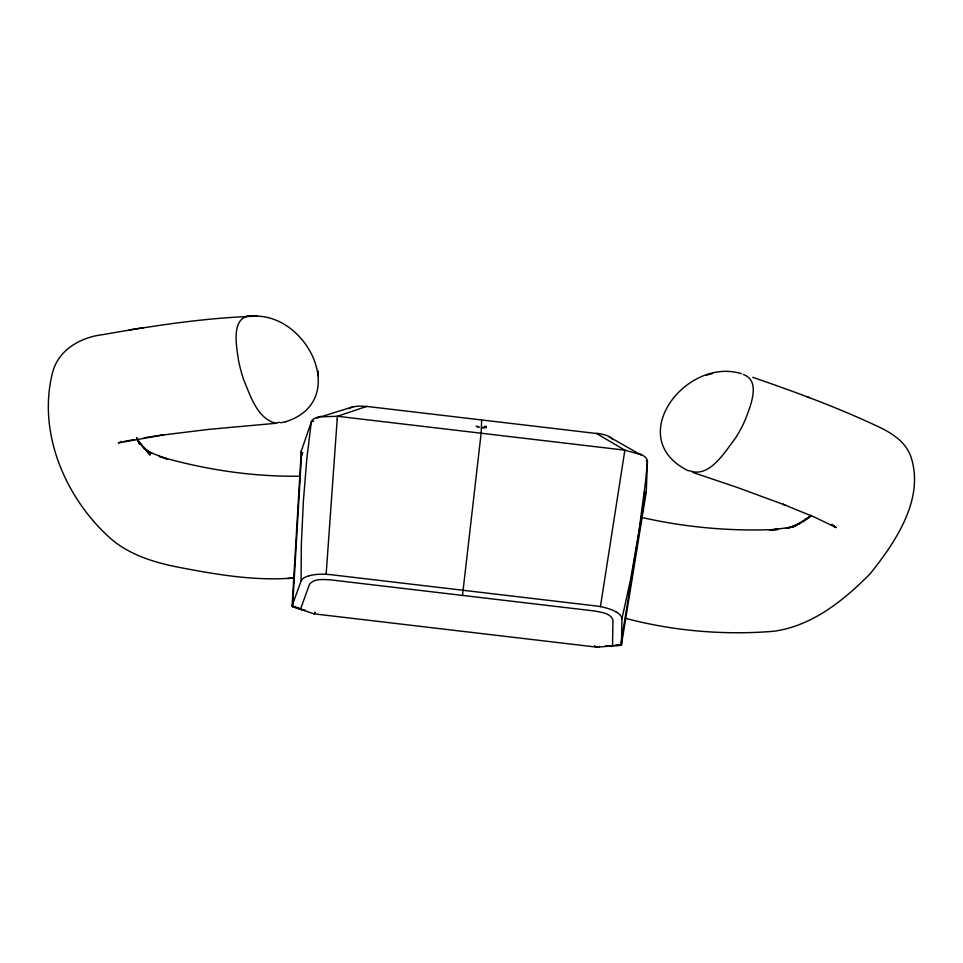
<?xml version="1.0" encoding="UTF-8"?>
<svg xmlns="http://www.w3.org/2000/svg" width="963" height="963" viewBox="0 0 963 963"><rect width="100%" height="100%" fill="white"/><g stroke="black" fill="none" stroke-linecap="round" stroke-linejoin="round"><path stroke-width="1.44" d="M612.516 645.655L621.484 644.572L621.917 618.884L630.5 579.81L639.047 530.709L645.583 481.368L647.425 461.542L646.342 460.88M612.516 645.463L612.974 620.003C610.494 612.95 600.876 612.287 594.532 610.987L330.478 579.858C323.652 579.57 314.287 578.185 309.556 584.216L300.673 608.7M647.425 461.542L646.257 491.828M481.669 419.964L481.139 433.218L462.517 595.423M300.6 608.881L292.126 605.727L301.299 451.045L311.314 421.902L313.649 421.12M313.408 613.66L292.608 606.618L301.6 453.14L302.839 452.562M311.314 421.902L306.884 458.135L303.381 501.145L301.335 544.336L301.082 581.05L292.126 605.727M599.6 646.955L620.617 645.306L645.294 493.67L644.211 492.815M621.484 644.572L646.269 491.72M643.609 496.005L645.294 493.67M642.357 517.564C686.619 527.604 732.482 531.576 777.803 529.385L769.473 530.035L789.371 527.543L786.217 528.242L796.305 525.389L789.263 527.76L800.951 522.716L792.766 527.194L810.533 516.264L802.636 521.862L811.075 515.289M805.79 519.635L811.472 515.59M121.543 441.451L118.305 442.98L163.83 434.807L144.161 437.78M796.967 524.895L800.951 522.716M279.318 422.288L275.815 423.299L208.899 429.366L161.254 435.204M741.305 373.668C685.548 356.466 622.712 438.959 688.533 470.895M285.469 421.77C348.594 402.125 310.23 317.573 257.265 316.153C205.528 317.706 153.911 325.65 102.945 334.618C81.325 337.098 59.225 349.208 52.881 371.321C36.63 432.435 65.749 499.484 112.202 539.918C131.353 555.663 155.813 562.886 179.756 567.484C217.277 574.682 255.592 581.231 293.92 577.956M316.695 418.098L353.457 406.651M712.464 373.548L706.397 375.161M285.578 421.746L280.546 422.781M124.119 441.451L134.062 439.561M143.631 327.685L129.138 329.936M251.692 315.864C230.097 315.744 236.609 346.836 238.547 360.559A76.041 36.775 70.8 0 0 243.795 380.084C250.549 395.949 257.157 418.46 275.815 423.299M322.051 416.798L337.399 416.269L624.879 450.166L639.251 454.199M596.458 647.1L313.878 613.828M775.456 529.578L777.803 529.385M287.612 578.462L293.33 578.005M596.783 647.076L597.674 647.04M605.703 645.716A5.79 1.854 -77.1 0 0 606.341 645.908L612.336 645.692M598.035 647.028L599.359 646.967M615.694 645.535L620.617 645.306M300.456 476.167C252.872 476.962 205.011 469.667 159.34 456.462L167.357 459.038L149.084 452.044L152.154 453.477L144.161 448.505L150.144 453.019L144.161 448.505M251.837 315.852L257.157 316.153M482.595 427.44L486.255 427.03L484.533 426.152M482.571 427.957L486.243 427.668L486.207 426.272M595.796 647.136L594.677 645.679M246.973 316.02L248.887 316.177M743.267 374.475C761.733 380.903 749.864 407.518 745.049 420.289A76.041 39.531 -56.6 0 1 735.527 438.069C725.368 451.141 709.442 478.755 689.544 470.654M305.151 610.145A5.79 1.589 -89.4 0 1 304.44 610.301L304.44 610.373M479.032 426.922L477.179 426.32M478.9 427.428L476.119 426.176M304.344 610.349L303.465 610.061M625.481 618.306C673.342 631.018 723.887 635.303 773.229 631.319C811.833 626.275 843.781 600.491 870.239 573.683C895.626 541.82 925.419 498.316 910.529 455.619C904.787 440.777 890.306 432.122 876.511 425.839C836.378 407.012 794.692 391.748 752.801 377.327M292.608 606.618L297.061 608.038M297.423 608.147L300.023 608.977M300.396 609.085L302.9 609.88M165.155 458.316L167.357 459.038M693.023 472.496L737.309 487.471L785.483 505.202L783.039 504.251L815.035 517.348L836.269 527.64L833.476 525.702M807.307 396.864L809.498 397.707M609.122 436.805L641.238 455.126M147.58 451.081L139.009 442.45L150.108 455.066L138.431 440.934M831.888 524.245L834.849 527.062L833.091 525.353M136.59 438.177L138.853 441.752L136.939 438.045M136.77 438.045L139.491 444.232L137.312 438.911M301.6 453.14L302.213 454.909M315.346 612.781A5.056 1.023 -87.9 0 1 315.154 613.226M315.033 612.263A11.183 2.395 -88.7 0 1 314.191 613.768M301.624 609.651A19.874 5.622 -79.9 0 1 301.07 608.965M611.95 646.414A19.874 6.585 88.4 0 1 611.12 646.329M610.325 437.274A23.714 6.44 4.1 0 1 612.54 439.622M596.663 433.278A16.251 4.297 5.5 0 1 609.374 436.793M353.842 406.759A16.239 3.96 6.4 0 1 366.759 406.518M349.075 408.818A23.714 6.356 7.6 0 1 352.711 407.012M292.427 606.714A7.572 1.806 -24.6 0 1 292.391 605.643M301.347 453.043A9.738 3.659 32.1 0 1 301.299 451.045M311.434 421.926A42.3 11.797 9.3 0 1 320.98 416.377M301.154 581.062A34.054 11.111 6.3 0 1 308.93 575.778M309.063 575.826A28.18 9.197 6.3 0 1 326.132 574.261M640.371 454.055A42.3 11.7 3.4 0 1 647.196 461.518M621.568 644.62A7.584 1.962 34.1 0 1 620.413 645.126M616.344 612.023A34.054 11.111 6.3 0 1 621.845 618.884M600.443 606.606A28.18 9.197 6.3 0 1 616.2 612.035M646.137 491.973A9.606 3.286 -21.9 0 1 645.09 493.694M337.182 419.459L326.144 574.297A25.315 8.258 6.3 0 1 330.706 574.658L595.916 605.944A25.315 8.258 6.3 0 1 600.418 606.63L624.879 450.166L596.554 433.506L366.759 406.41L337.399 416.269L337.182 419.459M318.235 375.534L317.634 370.611L318.235 375.63M612.348 645.992A4.887 1.408 19.6 0 0 612.432 645.896"/></g></svg>
